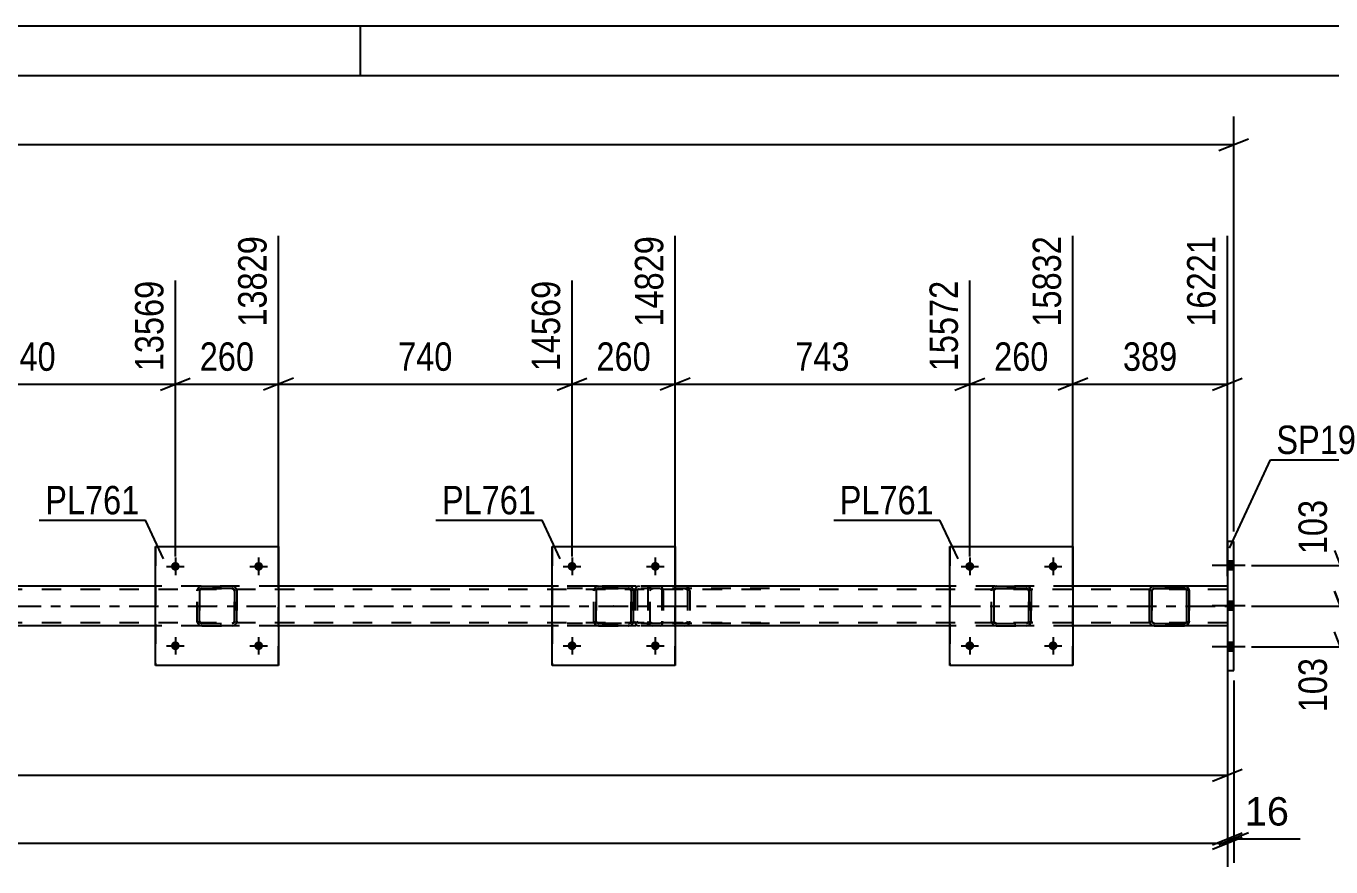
# Model space of a CAD drawing. Header units: millimetres. Extents: x 0 to 841, y 0 to 594.
# Drawn here: x 597.3 to 728.8, y 509.2 to 594 of the extents above; entities that cross this region are included whole.
import ezdxf

# ---------------------------------------------------------------- set-up
doc = ezdxf.new("R2010")
doc.units = ezdxf.units.MM
doc.linetypes.add('DXK_LINE_DOT2', pattern=[3.9198, 1.9599, -1.9599])
doc.linetypes.add('DXK_LINE_DOT3', pattern=[5.9187, 2.979, -0.9799, 0.9799, -0.9799])
doc.styles.add('Arial', font='ARIAL.TTF', dxfattribs={"height": 0.2})
doc.styles.add('Arial Narrow', font='ARIALN.TTF', dxfattribs={"height": 0.2})

# ---------------------------------------------------------------- blocks, each defined once
blk = doc.blocks.new('Unknown-317311729-1113')
at = {"color": 5, "linetype": 'Continuous'}
for p, q in [((841, 594), (0, 594)), ((631, 589), (631, 594)), ((836, 589), (5, 589))]:
    blk.add_line(p, q, dxfattribs=at)
blk = doc.blocks.new('Part-317311729-1506 - 1424')
at = {"color": 2, "linetype": 'Continuous'}
for p, q in [((719.04, 542.03), (718.4, 542.03)), ((718.4, 542.03), (718.4, 529.03)), ((719.04, 529.03), (719.04, 542.03)), ((718.4, 529.03), (719.04, 529.03))]:
    blk.add_line(p, q, dxfattribs=at)
blk = doc.blocks.new('Part-317311729-1590 - 1424')
at = {"color": 2, "linetype": 'Continuous'}
for p, q in [((690.43, 529.53), (690.43, 541.53)), ((690.43, 541.53), (690.43, 541.53)), ((690.43, 541.53), (702.83, 541.53)), ((702.83, 541.53), (702.83, 529.53)), ((690.43, 529.53), (690.43, 529.53)), ((702.83, 529.53), (690.43, 529.53))]:
    blk.add_line(p, q, dxfattribs=at)
at = {"color": 7, "linetype": 'DXK_LINE_DOT2'}
for p, q in [((690.43, 541.53), (690.43, 529.53)), ((690.43, 541.53), (690.43, 541.53)), ((702.83, 529.53), (702.83, 541.53)), ((690.43, 529.53), (690.43, 529.53))]:
    blk.add_line(p, q, dxfattribs=at)
blk = doc.blocks.new('Part-317311729-1512 - 1424')
at = {"color": 7, "linetype": 'DXK_LINE_DOT2'}
for p, q in [((661.23, 537.53), (651.82, 537.53)), ((661.23, 537.29), (651.82, 537.29)), ((658.66, 537.19), (658.64, 537.05)), ((658.64, 537.05), (658.64, 534.01)), ((658.67, 537.24), (658.66, 537.19)), ((658.89, 537.05), (658.91, 537.15)), ((658.89, 537.05), (658.89, 534.01)), ((658.91, 537.15), (658.96, 537.22)), ((659.14, 537.53), (658.95, 537.5)), ((658.96, 537.22), (659.04, 537.28)), ((659.04, 537.28), (659.14, 537.29)), ((659.95, 537.53), (659.95, 537.29)), ((661.33, 537.5), (661.23, 537.53)), ((661.23, 537.29), (661.28, 537.28)), ((661.28, 537.28), (661.33, 537.22)), ((661.42, 537.39), (661.33, 537.5)), ((661.33, 537.22), (661.36, 537.15)), ((661.36, 537.15), (661.37, 537.05)), ((661.37, 537.05), (661.37, 534.01)), ((661.48, 537.24), (661.42, 537.39)), ((661.5, 537.05), (661.48, 537.24)), ((661.5, 537.05), (661.5, 534.01)), ((661.23, 533.77), (651.82, 533.77)), ((661.23, 533.53), (651.82, 533.53)), ((658.64, 534.01), (658.67, 533.83)), ((658.91, 533.92), (658.89, 534.01)), ((658.96, 533.84), (658.91, 533.92)), ((658.95, 533.57), (659.14, 533.53)), ((659.04, 533.79), (658.96, 533.84)), ((659.14, 533.77), (659.04, 533.79)), ((659.95, 533.53), (659.95, 533.77)), ((661.28, 533.79), (661.23, 533.77)), ((661.23, 533.53), (661.33, 533.57)), ((661.33, 533.84), (661.28, 533.79)), ((661.36, 533.92), (661.33, 533.84)), ((661.33, 533.57), (661.42, 533.67)), ((661.37, 534.01), (661.36, 533.92)), ((661.42, 533.67), (661.48, 533.83)), ((661.48, 533.83), (661.5, 534.01))]:
    blk.add_line(p, q, dxfattribs=at)
for centre, start, end in [((659.12, 537.04), 111.1941, 156.1506), ((659.12, 534.03), 203.8494, 248.8059)]:
    blk.add_arc(centre, 0.492, start, end, dxfattribs=at)
blk = doc.blocks.new('Bolt-317311729-1624 - 1424')
at = {"linetype": 'Continuous'}
for points in [[(691.99, 539.53), (691.99, 539.62), (692.02, 539.71), (692.07, 539.79), (692.13, 539.86), (692.21, 539.91), (692.29, 539.95), (692.38, 539.97), (692.47, 539.97), (692.56, 539.95), (692.65, 539.91), (692.72, 539.86), (692.78, 539.79), (692.83, 539.71), (692.86, 539.62), (692.87, 539.53), (692.86, 539.44), (692.83, 539.35), (692.78, 539.27), (692.72, 539.21), (692.65, 539.15), (692.56, 539.11), (692.47, 539.1), (692.38, 539.1), (692.29, 539.11), (692.21, 539.15), (692.13, 539.21), (692.07, 539.27), (692.02, 539.35), (691.99, 539.44)], [(700.39, 539.53), (700.39, 539.62), (700.42, 539.71), (700.47, 539.79), (700.53, 539.86), (700.61, 539.91), (700.69, 539.95), (700.78, 539.97), (700.87, 539.97), (700.96, 539.95), (701.05, 539.91), (701.12, 539.86), (701.18, 539.79), (701.23, 539.71), (701.26, 539.62), (701.27, 539.53), (701.26, 539.44), (701.23, 539.35), (701.18, 539.27), (701.12, 539.21), (701.05, 539.15), (700.96, 539.11), (700.87, 539.1), (700.78, 539.1), (700.69, 539.11), (700.61, 539.15), (700.53, 539.21), (700.47, 539.27), (700.42, 539.35), (700.39, 539.44)]]:
    blk.add_hatch(color=1, dxfattribs=at).paths.add_polyline_path(points)
at = {"color": 1, "linetype": 'Continuous'}
for p, q in [((691.55, 539.53), (693.31, 539.53)), ((692.43, 540.41), (692.43, 538.65)), ((699.95, 539.53), (701.71, 539.53)), ((700.83, 540.41), (700.83, 538.65))]:
    blk.add_line(p, q, dxfattribs=at)
blk = doc.blocks.new('Bolt-317311729-1628 - 1424')
at = {"linetype": 'Continuous'}
for points in [[(611.88, 539.53), (611.89, 539.62), (611.92, 539.71), (611.97, 539.79), (612.03, 539.86), (612.1, 539.91), (612.19, 539.95), (612.28, 539.97), (612.37, 539.97), (612.46, 539.95), (612.54, 539.91), (612.62, 539.86), (612.68, 539.79), (612.72, 539.71), (612.75, 539.62), (612.76, 539.53), (612.75, 539.44), (612.72, 539.35), (612.68, 539.27), (612.62, 539.21), (612.54, 539.15), (612.46, 539.11), (612.37, 539.1), (612.28, 539.1), (612.19, 539.11), (612.1, 539.15), (612.03, 539.21), (611.97, 539.27), (611.92, 539.35), (611.89, 539.44)], [(620.28, 539.53), (620.29, 539.62), (620.32, 539.71), (620.37, 539.79), (620.43, 539.86), (620.5, 539.91), (620.59, 539.95), (620.68, 539.97), (620.77, 539.97), (620.86, 539.95), (620.94, 539.91), (621.02, 539.86), (621.08, 539.79), (621.12, 539.71), (621.15, 539.62), (621.16, 539.53), (621.15, 539.44), (621.12, 539.35), (621.08, 539.27), (621.02, 539.21), (620.94, 539.15), (620.86, 539.11), (620.77, 539.1), (620.68, 539.1), (620.59, 539.11), (620.5, 539.15), (620.43, 539.21), (620.37, 539.27), (620.32, 539.35), (620.29, 539.44)]]:
    blk.add_hatch(color=1, dxfattribs=at).paths.add_polyline_path(points)
at = {"color": 1, "linetype": 'Continuous'}
for p, q in [((611.44, 539.53), (613.2, 539.53)), ((612.32, 540.41), (612.32, 538.65)), ((619.84, 539.53), (621.6, 539.53)), ((620.72, 540.41), (620.72, 538.65))]:
    blk.add_line(p, q, dxfattribs=at)
blk = doc.blocks.new('Part-317311729-1518 - 1424')
at = {"color": 7, "linetype": 'DXK_LINE_DOT2'}
for p, q in [((659.98, 537.19), (659.95, 537.05)), ((659.95, 537.05), (659.95, 534.01)), ((659.99, 537.24), (659.98, 537.19)), ((660.21, 537.05), (660.23, 537.15)), ((660.21, 534.01), (660.21, 537.05)), ((660.23, 537.15), (660.28, 537.22)), ((660.46, 537.53), (660.27, 537.5)), ((660.28, 537.22), (660.37, 537.28)), ((660.37, 537.28), (660.46, 537.29)), ((672.24, 537.53), (660.46, 537.53)), ((672.24, 537.29), (660.46, 537.29)), ((663.9, 537.5), (663.7, 537.53)), ((663.7, 537.29), (663.8, 537.28)), ((663.8, 537.28), (663.88, 537.22)), ((663.88, 537.22), (663.94, 537.15)), ((663.94, 537.15), (663.96, 537.05)), ((663.96, 537.05), (663.96, 534.01)), ((664.18, 537.19), (664.17, 537.24)), ((664.21, 537.05), (664.18, 537.19)), ((664.21, 537.05), (664.21, 534.01)), ((659.95, 534.01), (659.99, 533.83)), ((660.23, 533.92), (660.21, 534.01)), ((660.28, 533.84), (660.23, 533.92)), ((660.27, 533.57), (660.46, 533.53)), ((660.37, 533.79), (660.28, 533.84)), ((660.46, 533.77), (660.37, 533.79)), ((672.24, 533.77), (660.46, 533.77)), ((672.24, 533.53), (660.46, 533.53)), ((663.8, 533.79), (663.7, 533.77)), ((663.7, 533.53), (663.9, 533.57)), ((663.88, 533.84), (663.8, 533.79)), ((663.94, 533.92), (663.88, 533.84)), ((663.96, 534.01), (663.94, 533.92)), ((664.17, 533.83), (664.19, 533.93)), ((664.19, 533.93), (664.21, 534.01))]:
    blk.add_line(p, q, dxfattribs=at)
for centre, start, end in [((660.45, 537.03), 110.7583, 155.68), ((663.72, 537.03), 24.32, 69.2417), ((660.45, 534.03), 204.32, 249.2417), ((663.72, 534.03), 290.7583, 335.68)]:
    blk.add_arc(centre, 0.496, start, end, dxfattribs=at)
blk = doc.blocks.new('Bolt-317311729-1625 - 1424')
at = {"linetype": 'Continuous'}
for points in [[(691.99, 531.53), (691.99, 531.62), (692.02, 531.71), (692.07, 531.79), (692.13, 531.86), (692.21, 531.91), (692.29, 531.95), (692.38, 531.97), (692.47, 531.97), (692.56, 531.95), (692.65, 531.91), (692.72, 531.86), (692.78, 531.79), (692.83, 531.71), (692.86, 531.62), (692.87, 531.53), (692.86, 531.44), (692.83, 531.35), (692.78, 531.27), (692.72, 531.21), (692.65, 531.15), (692.56, 531.11), (692.47, 531.1), (692.38, 531.1), (692.29, 531.11), (692.21, 531.15), (692.13, 531.21), (692.07, 531.27), (692.02, 531.35), (691.99, 531.44)], [(700.39, 531.53), (700.39, 531.62), (700.42, 531.71), (700.47, 531.79), (700.53, 531.86), (700.61, 531.91), (700.69, 531.95), (700.78, 531.97), (700.87, 531.97), (700.96, 531.95), (701.05, 531.91), (701.12, 531.86), (701.18, 531.79), (701.23, 531.71), (701.26, 531.62), (701.27, 531.53), (701.26, 531.44), (701.23, 531.35), (701.18, 531.27), (701.12, 531.21), (701.05, 531.15), (700.96, 531.11), (700.87, 531.1), (700.78, 531.1), (700.69, 531.11), (700.61, 531.15), (700.53, 531.21), (700.47, 531.27), (700.42, 531.35), (700.39, 531.44)]]:
    blk.add_hatch(color=1, dxfattribs=at).paths.add_polyline_path(points)
at = {"color": 1, "linetype": 'Continuous'}
for p, q in [((692.43, 532.41), (692.43, 530.65)), ((700.83, 532.41), (700.83, 530.65)), ((691.55, 531.53), (693.31, 531.53)), ((699.95, 531.53), (701.71, 531.53))]:
    blk.add_line(p, q, dxfattribs=at)
blk = doc.blocks.new('Bolt-317311729-1626 - 1424')
at = {"linetype": 'Continuous'}
for points in [[(651.88, 539.53), (651.89, 539.62), (651.92, 539.71), (651.96, 539.79), (652.02, 539.86), (652.1, 539.91), (652.18, 539.95), (652.27, 539.97), (652.37, 539.97), (652.46, 539.95), (652.54, 539.91), (652.61, 539.86), (652.68, 539.79), (652.72, 539.71), (652.75, 539.62), (652.76, 539.53), (652.75, 539.44), (652.72, 539.35), (652.68, 539.27), (652.61, 539.21), (652.54, 539.15), (652.46, 539.11), (652.37, 539.1), (652.27, 539.1), (652.18, 539.11), (652.1, 539.15), (652.02, 539.21), (651.96, 539.27), (651.92, 539.35), (651.89, 539.44)], [(660.28, 539.53), (660.29, 539.62), (660.32, 539.71), (660.36, 539.79), (660.42, 539.86), (660.5, 539.91), (660.58, 539.95), (660.67, 539.97), (660.77, 539.97), (660.86, 539.95), (660.94, 539.91), (661.01, 539.86), (661.08, 539.79), (661.12, 539.71), (661.15, 539.62), (661.16, 539.53), (661.15, 539.44), (661.12, 539.35), (661.08, 539.27), (661.01, 539.21), (660.94, 539.15), (660.86, 539.11), (660.77, 539.1), (660.67, 539.1), (660.58, 539.11), (660.5, 539.15), (660.42, 539.21), (660.36, 539.27), (660.32, 539.35), (660.29, 539.44)]]:
    blk.add_hatch(color=1, dxfattribs=at).paths.add_polyline_path(points)
at = {"color": 1, "linetype": 'Continuous'}
for p, q in [((651.44, 539.53), (653.2, 539.53)), ((652.32, 540.41), (652.32, 538.65)), ((659.84, 539.53), (661.6, 539.53)), ((660.72, 540.41), (660.72, 538.65))]:
    blk.add_line(p, q, dxfattribs=at)
blk = doc.blocks.new('Bolt-317311729-1627 - 1424')
at = {"linetype": 'Continuous'}
for points in [[(651.88, 531.53), (651.89, 531.62), (651.92, 531.71), (651.96, 531.79), (652.02, 531.86), (652.1, 531.91), (652.18, 531.95), (652.27, 531.97), (652.37, 531.97), (652.46, 531.95), (652.54, 531.91), (652.61, 531.86), (652.68, 531.79), (652.72, 531.71), (652.75, 531.62), (652.76, 531.53), (652.75, 531.44), (652.72, 531.35), (652.68, 531.27), (652.61, 531.21), (652.54, 531.15), (652.46, 531.11), (652.37, 531.1), (652.27, 531.1), (652.18, 531.11), (652.1, 531.15), (652.02, 531.21), (651.96, 531.27), (651.92, 531.35), (651.89, 531.44)], [(660.28, 531.53), (660.29, 531.62), (660.32, 531.71), (660.36, 531.79), (660.42, 531.86), (660.5, 531.91), (660.58, 531.95), (660.67, 531.97), (660.77, 531.97), (660.86, 531.95), (660.94, 531.91), (661.01, 531.86), (661.08, 531.79), (661.12, 531.71), (661.15, 531.62), (661.16, 531.53), (661.15, 531.44), (661.12, 531.35), (661.08, 531.27), (661.01, 531.21), (660.94, 531.15), (660.86, 531.11), (660.77, 531.1), (660.67, 531.1), (660.58, 531.11), (660.5, 531.15), (660.42, 531.21), (660.36, 531.27), (660.32, 531.35), (660.29, 531.44)]]:
    blk.add_hatch(color=1, dxfattribs=at).paths.add_polyline_path(points)
at = {"color": 1, "linetype": 'Continuous'}
for p, q in [((652.32, 532.41), (652.32, 530.65)), ((660.72, 532.41), (660.72, 530.65)), ((651.44, 531.53), (653.2, 531.53)), ((659.84, 531.53), (661.6, 531.53))]:
    blk.add_line(p, q, dxfattribs=at)
blk = doc.blocks.new('Bolt-317311729-1629 - 1424')
at = {"linetype": 'Continuous'}
for points in [[(611.88, 531.53), (611.89, 531.62), (611.92, 531.71), (611.97, 531.79), (612.03, 531.86), (612.1, 531.91), (612.19, 531.95), (612.28, 531.97), (612.37, 531.97), (612.46, 531.95), (612.54, 531.91), (612.62, 531.86), (612.68, 531.79), (612.72, 531.71), (612.75, 531.62), (612.76, 531.53), (612.75, 531.44), (612.72, 531.35), (612.68, 531.27), (612.62, 531.21), (612.54, 531.15), (612.46, 531.11), (612.37, 531.1), (612.28, 531.1), (612.19, 531.11), (612.1, 531.15), (612.03, 531.21), (611.97, 531.27), (611.92, 531.35), (611.89, 531.44)], [(620.28, 531.53), (620.29, 531.62), (620.32, 531.71), (620.37, 531.79), (620.43, 531.86), (620.5, 531.91), (620.59, 531.95), (620.68, 531.97), (620.77, 531.97), (620.86, 531.95), (620.94, 531.91), (621.02, 531.86), (621.08, 531.79), (621.12, 531.71), (621.15, 531.62), (621.16, 531.53), (621.15, 531.44), (621.12, 531.35), (621.08, 531.27), (621.02, 531.21), (620.94, 531.15), (620.86, 531.11), (620.77, 531.1), (620.68, 531.1), (620.59, 531.11), (620.5, 531.15), (620.43, 531.21), (620.37, 531.27), (620.32, 531.35), (620.29, 531.44)]]:
    blk.add_hatch(color=1, dxfattribs=at).paths.add_polyline_path(points)
at = {"color": 1, "linetype": 'Continuous'}
for p, q in [((612.32, 532.41), (612.32, 530.65)), ((620.72, 532.41), (620.72, 530.65)), ((611.44, 531.53), (613.2, 531.53)), ((619.84, 531.53), (621.6, 531.53))]:
    blk.add_line(p, q, dxfattribs=at)
blk = doc.blocks.new('Bolt-317311729-1656 - 1424')
at = {"linetype": 'Continuous'}
for points in [[(719.04, 539.19), (719.04, 540.07), (718.4, 540.07), (718.4, 539.19)], [(719.04, 539.19), (719.04, 540.07), (718.4, 540.07), (718.4, 539.19)], [(719.04, 539.19), (719.04, 540.07), (718.4, 540.07), (718.4, 539.19)], [(719.04, 535.11), (719.04, 535.99), (718.4, 535.99), (718.4, 535.11)], [(719.04, 535.11), (719.04, 535.99), (718.4, 535.99), (718.4, 535.11)], [(719.04, 530.99), (719.04, 531.87), (718.4, 531.87), (718.4, 530.99)], [(719.04, 530.99), (719.04, 531.87), (718.4, 531.87), (718.4, 530.99)], [(719.04, 530.99), (719.04, 531.87), (718.4, 531.87), (718.4, 530.99)]]:
    blk.add_hatch(color=1, dxfattribs=at).paths.add_polyline_path(points)
at = {"color": 1, "linetype": 'Continuous'}
for p, q in [((720.2, 539.63), (716.88, 539.63)), ((720.2, 539.63), (716.88, 539.63)), ((720.2, 539.63), (716.88, 539.63)), ((719.04, 540.07), (718.4, 540.07)), ((719.04, 540.07), (718.4, 540.07)), ((719.04, 540.07), (718.4, 540.07)), ((719.04, 539.19), (718.4, 539.19)), ((719.04, 539.19), (718.4, 539.19)), ((719.04, 539.19), (718.4, 539.19)), ((720.2, 535.55), (716.88, 535.55)), ((720.2, 535.55), (716.88, 535.55)), ((719.04, 535.99), (718.4, 535.99)), ((719.04, 535.99), (718.4, 535.99)), ((719.04, 535.11), (718.4, 535.11)), ((719.04, 535.11), (718.4, 535.11)), ((719.04, 531.87), (718.4, 531.87)), ((719.04, 531.87), (718.4, 531.87)), ((719.04, 531.87), (718.4, 531.87)), ((720.2, 531.43), (716.88, 531.43)), ((720.2, 531.43), (716.88, 531.43)), ((720.2, 531.43), (716.88, 531.43)), ((719.04, 530.99), (718.4, 530.99)), ((719.04, 530.99), (718.4, 530.99)), ((719.04, 530.99), (718.4, 530.99))]:
    blk.add_line(p, q, dxfattribs=at)
blk = doc.blocks.new('Part-317311729-1658 - 1424')
at = {"color": 2, "linetype": 'Continuous'}
for p, q in [((710.55, 537.05), (710.59, 537.24)), ((710.55, 537.05), (710.56, 537.05)), ((710.55, 534.01), (710.55, 537.05)), ((710.6, 537.24), (710.56, 537.05)), ((710.56, 534.01), (710.56, 537.05)), ((710.8, 537.05), (710.82, 537.14)), ((710.8, 534.01), (710.8, 537.05)), ((710.82, 537.14), (710.87, 537.22)), ((710.85, 537.5), (711.03, 537.53)), ((711.04, 537.53), (710.86, 537.5)), ((710.87, 537.22), (710.95, 537.27)), ((710.95, 537.27), (711.04, 537.29)), ((711.04, 537.53), (711.03, 537.53)), ((711.03, 537.53), (714.07, 537.53)), ((711.04, 537.53), (714.08, 537.53)), ((711.04, 537.29), (714.08, 537.29)), ((714.07, 537.53), (714.08, 537.53)), ((714.07, 537.53), (714.08, 537.53)), ((714.26, 537.5), (714.08, 537.53)), ((714.08, 537.29), (714.17, 537.27)), ((714.24, 537.22), (714.17, 537.28)), ((714.17, 537.27), (714.25, 537.22)), ((714.3, 537.15), (714.24, 537.22)), ((714.25, 537.22), (714.3, 537.14)), ((714.31, 537.05), (714.3, 537.15)), ((714.3, 537.14), (714.32, 537.05)), ((714.31, 537.05), (714.32, 537.05)), ((714.31, 536.9), (714.31, 537.05)), ((714.31, 534.17), (714.31, 536.89)), ((714.32, 534.01), (714.32, 537.05)), ((714.56, 537.05), (714.52, 537.24)), ((714.56, 534.01), (714.56, 537.05)), ((710.56, 534.01), (710.55, 534.01)), ((710.59, 533.83), (710.55, 534.01)), ((710.56, 534.01), (710.6, 533.83)), ((710.82, 533.92), (710.8, 534.01)), ((710.87, 533.84), (710.82, 533.92)), ((710.85, 533.57), (710.86, 533.57)), ((710.86, 533.57), (710.85, 533.57)), ((710.86, 533.57), (711.04, 533.53)), ((710.95, 533.79), (710.87, 533.84)), ((711.04, 533.77), (710.95, 533.79)), ((711.03, 533.77), (714.07, 533.77)), ((711.04, 533.77), (714.08, 533.77)), ((711.04, 533.53), (714.08, 533.53)), ((714.07, 533.77), (714.17, 533.79)), ((714.07, 533.77), (714.08, 533.77)), ((714.17, 533.79), (714.08, 533.77)), ((714.08, 533.53), (714.26, 533.57)), ((714.25, 533.84), (714.17, 533.79)), ((714.17, 533.79), (714.24, 533.84)), ((714.24, 533.84), (714.3, 533.92)), ((714.3, 533.92), (714.25, 533.84)), ((714.32, 534.01), (714.3, 533.92)), ((714.3, 533.92), (714.31, 534.01)), ((714.31, 534.01), (714.31, 534.17)), ((714.31, 534.01), (714.32, 534.01)), ((714.52, 533.83), (714.56, 534.01))]:
    blk.add_line(p, q, dxfattribs=at)
at = {"color": 7, "linetype": 'DXK_LINE_DOT2'}
for p, q in [((710.81, 537.15), (710.79, 537.05)), ((710.8, 537.05), (710.79, 537.05)), ((710.79, 537.05), (710.79, 534.01)), ((710.87, 537.22), (710.81, 537.15)), ((710.94, 537.28), (710.87, 537.22)), ((711.03, 537.29), (710.94, 537.28)), ((711.03, 537.29), (711.04, 537.29)), ((714.07, 537.29), (711.03, 537.29)), ((714.08, 537.29), (714.07, 537.29)), ((714.17, 537.28), (714.07, 537.29)), ((714.08, 537.53), (714.26, 537.5)), ((714.17, 537.28), (714.17, 537.27)), ((714.31, 536.89), (714.31, 536.9)), ((714.52, 537.24), (714.55, 537.05)), ((714.56, 537.05), (714.55, 537.05)), ((714.55, 537.05), (714.55, 534.01)), ((710.79, 534.01), (710.8, 534.01)), ((710.79, 534.01), (710.81, 533.92)), ((710.81, 533.92), (710.87, 533.84)), ((711.03, 533.53), (710.86, 533.57)), ((710.87, 533.84), (710.94, 533.79)), ((710.94, 533.79), (711.03, 533.77)), ((711.04, 533.77), (711.03, 533.77)), ((711.04, 533.53), (711.03, 533.53)), ((711.03, 533.53), (714.07, 533.53)), ((714.26, 533.57), (714.07, 533.53)), ((714.07, 533.53), (714.08, 533.53)), ((714.31, 534.17), (714.31, 534.17)), ((714.55, 534.01), (714.52, 533.83)), ((714.55, 534.01), (714.56, 534.01))]:
    blk.add_line(p, q, dxfattribs=at)
at = {"color": 2, "linetype": 'Continuous'}
for centre, start, end in [((711.03, 537.05), 112.5006, 157.5006), ((711.04, 537.05), 112.5006, 157.5006), ((714.08, 537.05), 22.5006, 67.5006), ((711.03, 534.01), 202.5006, 247.5006), ((711.04, 534.01), 202.5006, 247.5006), ((714.08, 534.01), 292.5006, 337.5006)]:
    blk.add_arc(centre, 0.48, start, end, dxfattribs=at)
at = {"color": 7, "linetype": 'DXK_LINE_DOT2'}
for centre, start, end in [((714.07, 537.05), 22.5006, 67.5006), ((714.07, 534.01), 292.5006, 337.5006)]:
    blk.add_arc(centre, 0.48, start, end, dxfattribs=at)
blk = doc.blocks.new('Part-317311729-1675 - 1424')
at = {"color": 7, "linetype": 'DXK_LINE_DOT2'}
for p, q in [((718.4, 537.21), (122.32, 537.21)), ((622.72, 537.53), (610.32, 537.53)), ((662.72, 537.53), (650.32, 537.53)), ((702.83, 537.53), (690.43, 537.53)), ((718.4, 537.53), (718.4, 533.53)), ((718.4, 533.85), (122.32, 533.85)), ((622.72, 533.53), (610.32, 533.53)), ((662.72, 533.53), (650.32, 533.53)), ((702.83, 533.53), (690.43, 533.53)), ((714.08, 533.53), (711.03, 533.53))]:
    blk.add_line(p, q, dxfattribs=at)
at = {"color": 2, "linetype": 'Continuous'}
for p, q in [((610.32, 537.53), (582.72, 537.53)), ((650.32, 537.53), (622.72, 537.53)), ((690.43, 537.53), (662.72, 537.53)), ((718.4, 537.53), (702.83, 537.53)), ((610.32, 533.53), (582.72, 533.53)), ((650.32, 533.53), (622.72, 533.53)), ((690.43, 533.53), (662.72, 533.53)), ((711.03, 533.53), (702.83, 533.53)), ((718.4, 533.53), (714.08, 533.53))]:
    blk.add_line(p, q, dxfattribs=at)
at = {"color": 7, "linetype": 'DXK_LINE_DOT3'}
blk.add_line((122.32, 535.53), (718.4, 535.53), dxfattribs=at)
blk = doc.blocks.new('Part-317311729-1735 - 1424')
at = {"color": 7, "linetype": 'DXK_LINE_DOT2'}
for p, q in [((614.52, 537.05), (614.55, 537.24)), ((614.56, 537.24), (614.52, 537.05)), ((614.52, 534.01), (614.52, 537.05)), ((614.52, 537.05), (614.52, 537.05)), ((614.52, 534.01), (614.52, 537.05)), ((614.78, 537.15), (614.76, 537.05)), ((614.76, 537.05), (614.78, 537.14)), ((614.76, 534.01), (614.76, 537.05)), ((614.76, 537.05), (614.76, 537.05)), ((614.76, 537.05), (614.76, 534.01)), ((614.78, 537.14), (614.83, 537.22)), ((614.83, 537.22), (614.78, 537.15)), ((614.81, 537.5), (615, 537.53)), ((615, 537.53), (614.82, 537.5)), ((614.91, 537.28), (614.83, 537.22)), ((614.83, 537.22), (614.91, 537.27)), ((614.91, 537.27), (615, 537.29)), ((615, 537.29), (614.91, 537.28)), ((615, 537.53), (618.04, 537.53)), ((615, 537.53), (615, 537.53)), ((615, 537.53), (618.04, 537.53)), ((615, 537.29), (618.04, 537.29)), ((615, 537.29), (615, 537.29)), ((618.04, 537.29), (615, 537.29)), ((618.04, 537.53), (618.04, 537.53)), ((618.04, 537.53), (618.22, 537.5)), ((618.23, 537.5), (618.04, 537.53)), ((618.04, 537.29), (618.04, 537.29)), ((618.04, 537.29), (618.13, 537.27)), ((618.13, 537.28), (618.04, 537.29)), ((618.13, 537.28), (618.13, 537.27)), ((618.21, 537.22), (618.13, 537.28)), ((618.13, 537.27), (618.21, 537.22)), ((618.21, 537.22), (618.26, 537.14)), ((618.26, 537.15), (618.21, 537.22)), ((618.28, 537.05), (618.26, 537.15)), ((618.26, 537.14), (618.28, 537.05)), ((618.28, 534.01), (618.28, 537.05)), ((618.28, 537.05), (618.28, 537.05)), ((618.28, 537.05), (618.28, 534.01)), ((618.48, 537.24), (618.52, 537.05)), ((618.52, 537.05), (618.49, 537.24)), ((618.52, 534.01), (618.52, 537.05)), ((618.52, 537.05), (618.52, 537.05)), ((618.52, 537.05), (618.52, 534.01)), ((614.52, 534.01), (614.52, 534.01)), ((614.55, 533.83), (614.52, 534.01)), ((614.52, 534.01), (614.56, 533.83)), ((614.76, 534.01), (614.76, 534.01)), ((614.78, 533.92), (614.76, 534.01)), ((614.76, 534.01), (614.78, 533.92)), ((614.83, 533.84), (614.78, 533.92)), ((614.78, 533.92), (614.83, 533.84)), ((614.81, 533.57), (614.82, 533.57)), ((615, 533.53), (614.81, 533.57)), ((614.82, 533.57), (615, 533.53)), ((614.91, 533.79), (614.83, 533.84)), ((614.83, 533.84), (614.91, 533.79)), ((615, 533.77), (614.91, 533.79)), ((614.91, 533.79), (615, 533.77)), ((615, 533.77), (618.04, 533.77)), ((615, 533.77), (615, 533.77)), ((615, 533.77), (618.04, 533.77)), ((615, 533.53), (618.04, 533.53)), ((615, 533.53), (615, 533.53)), ((615, 533.53), (618.04, 533.53)), ((618.13, 533.79), (618.04, 533.77)), ((618.04, 533.77), (618.13, 533.79)), ((618.04, 533.77), (618.04, 533.77)), ((618.22, 533.57), (618.04, 533.53)), ((618.04, 533.53), (618.23, 533.57)), ((618.04, 533.53), (618.04, 533.53)), ((618.21, 533.84), (618.13, 533.79)), ((618.13, 533.79), (618.21, 533.84)), ((618.26, 533.92), (618.21, 533.84)), ((618.21, 533.84), (618.26, 533.92)), ((618.28, 534.01), (618.26, 533.92)), ((618.26, 533.92), (618.28, 534.01)), ((618.28, 534.01), (618.28, 534.01)), ((618.52, 534.01), (618.48, 533.83)), ((618.49, 533.83), (618.52, 534.01)), ((618.52, 534.01), (618.52, 534.01))]:
    blk.add_line(p, q, dxfattribs=at)
at = {"color": 7, "linetype": 'DXK_LINE_DOT3'}
blk.add_line((616.53, 535.53), (616.51, 535.53), dxfattribs=at)
at = {"color": 7, "linetype": 'DXK_LINE_DOT2'}
for centre, start, end in [((615, 537.05), 112.5, 157.5), ((615, 537.05), 112.5, 157.5), ((618.04, 537.05), 22.5, 67.5), ((618.04, 537.05), 22.5, 67.5), ((615, 534.01), 202.5, 247.5), ((615, 534.01), 202.5, 247.5), ((618.04, 534.01), 292.5, 337.5), ((618.04, 534.01), 292.5, 337.5)]:
    blk.add_arc(centre, 0.48, start, end, dxfattribs=at)
blk = doc.blocks.new('Part-317311729-1740 - 1424')
at = {"color": 2, "linetype": 'Continuous'}
for p, q in [((610.32, 529.53), (610.32, 541.53)), ((610.32, 541.53), (610.32, 541.53)), ((610.32, 541.53), (622.72, 541.53)), ((622.72, 541.53), (622.72, 529.53)), ((610.32, 529.53), (610.32, 529.53)), ((622.72, 529.53), (610.32, 529.53))]:
    blk.add_line(p, q, dxfattribs=at)
at = {"color": 7, "linetype": 'DXK_LINE_DOT2'}
for p, q in [((610.32, 541.53), (610.32, 529.53)), ((610.32, 541.53), (610.32, 541.53)), ((622.72, 529.53), (622.72, 541.53)), ((610.32, 529.53), (610.32, 529.53))]:
    blk.add_line(p, q, dxfattribs=at)
blk = doc.blocks.new('Part-317311729-1741 - 1424')
at = {"color": 7, "linetype": 'DXK_LINE_DOT2'}
for p, q in [((654.51, 537.05), (654.55, 537.24)), ((654.51, 537.05), (654.52, 537.05)), ((654.51, 534.01), (654.51, 537.05)), ((654.56, 537.24), (654.52, 537.05)), ((654.52, 534.01), (654.52, 537.05)), ((654.77, 537.15), (654.75, 537.05)), ((654.76, 537.05), (654.75, 537.05)), ((654.75, 537.05), (654.75, 534.01)), ((654.76, 537.05), (654.78, 537.14)), ((654.76, 534.01), (654.76, 537.05)), ((654.82, 537.22), (654.77, 537.15)), ((654.78, 537.14), (654.83, 537.22)), ((654.81, 537.5), (654.99, 537.53)), ((655, 537.53), (654.82, 537.5)), ((654.9, 537.28), (654.82, 537.22)), ((654.83, 537.22), (654.91, 537.27)), ((654.99, 537.29), (654.9, 537.28)), ((654.91, 537.27), (655, 537.29)), ((655, 537.53), (654.99, 537.53)), ((654.99, 537.53), (658.03, 537.53)), ((654.99, 537.29), (655, 537.29)), ((658.03, 537.29), (654.99, 537.29)), ((655, 537.53), (658.04, 537.53)), ((655, 537.29), (658.04, 537.29)), ((658.03, 537.53), (658.04, 537.53)), ((658.03, 537.53), (658.22, 537.5)), ((658.04, 537.29), (658.03, 537.29)), ((658.13, 537.28), (658.03, 537.29)), ((658.22, 537.5), (658.04, 537.53)), ((658.04, 537.29), (658.13, 537.27)), ((658.13, 537.28), (658.13, 537.27)), ((658.2, 537.22), (658.13, 537.28)), ((658.13, 537.27), (658.21, 537.22)), ((658.26, 537.15), (658.2, 537.22)), ((658.21, 537.22), (658.26, 537.14)), ((658.27, 537.05), (658.26, 537.15)), ((658.26, 537.14), (658.28, 537.05)), ((658.28, 537.05), (658.27, 537.05)), ((658.27, 537.05), (658.27, 534.01)), ((658.28, 534.01), (658.28, 537.05)), ((658.48, 537.24), (658.51, 537.05)), ((658.52, 537.05), (658.48, 537.24)), ((658.52, 537.05), (658.51, 537.05)), ((658.51, 537.05), (658.51, 534.01)), ((658.52, 534.01), (658.52, 537.05)), ((654.52, 534.01), (654.51, 534.01)), ((654.55, 533.83), (654.51, 534.01)), ((654.52, 534.01), (654.56, 533.83)), ((654.75, 534.01), (654.76, 534.01)), ((654.75, 534.01), (654.77, 533.92)), ((654.78, 533.92), (654.76, 534.01)), ((654.77, 533.92), (654.82, 533.84)), ((654.83, 533.84), (654.78, 533.92)), ((654.81, 533.57), (654.82, 533.57)), ((654.99, 533.53), (654.81, 533.57)), ((654.82, 533.84), (654.9, 533.79)), ((654.82, 533.57), (655, 533.53)), ((654.91, 533.79), (654.83, 533.84)), ((654.9, 533.79), (654.99, 533.77)), ((655, 533.77), (654.91, 533.79)), ((655, 533.77), (654.99, 533.77)), ((654.99, 533.77), (658.03, 533.77)), ((655, 533.53), (654.99, 533.53)), ((654.99, 533.53), (658.03, 533.53)), ((655, 533.77), (658.04, 533.77)), ((655, 533.53), (658.04, 533.53)), ((658.03, 533.77), (658.13, 533.79)), ((658.03, 533.77), (658.04, 533.77)), ((658.22, 533.57), (658.03, 533.53)), ((658.03, 533.53), (658.04, 533.53)), ((658.13, 533.79), (658.04, 533.77)), ((658.04, 533.53), (658.22, 533.57)), ((658.21, 533.84), (658.13, 533.79)), ((658.13, 533.79), (658.2, 533.84)), ((658.2, 533.84), (658.26, 533.92)), ((658.26, 533.92), (658.21, 533.84)), ((658.28, 534.01), (658.26, 533.92)), ((658.26, 533.92), (658.27, 534.01)), ((658.27, 534.01), (658.28, 534.01)), ((658.51, 534.01), (658.48, 533.83)), ((658.48, 533.83), (658.52, 534.01)), ((658.51, 534.01), (658.52, 534.01))]:
    blk.add_line(p, q, dxfattribs=at)
at = {"color": 7, "linetype": 'DXK_LINE_DOT3'}
blk.add_line((656.52, 535.53), (656.51, 535.53), dxfattribs=at)
at = {"color": 7, "linetype": 'DXK_LINE_DOT2'}
for centre, start, end in [((654.99, 537.05), 112.5, 157.5), ((655, 537.05), 112.5, 157.5), ((658.03, 537.05), 22.5, 67.5), ((658.04, 537.05), 22.5, 67.5), ((654.99, 534.01), 202.5, 247.5), ((655, 534.01), 202.5, 247.5), ((658.03, 534.01), 292.5, 337.5), ((658.04, 534.01), 292.5, 337.5)]:
    blk.add_arc(centre, 0.48, start, end, dxfattribs=at)
blk = doc.blocks.new('Part-317311729-1746 - 1424')
at = {"color": 2, "linetype": 'Continuous'}
for p, q in [((650.32, 529.53), (650.32, 541.53)), ((650.32, 541.53), (650.32, 541.53)), ((650.32, 541.53), (662.72, 541.53)), ((662.72, 541.53), (662.72, 529.53)), ((650.32, 529.53), (650.32, 529.53)), ((662.72, 529.53), (650.32, 529.53))]:
    blk.add_line(p, q, dxfattribs=at)
at = {"color": 7, "linetype": 'DXK_LINE_DOT2'}
for p, q in [((650.32, 541.53), (650.32, 529.53)), ((650.32, 541.53), (650.32, 541.53)), ((662.72, 529.53), (662.72, 541.53)), ((650.32, 529.53), (650.32, 529.53))]:
    blk.add_line(p, q, dxfattribs=at)
blk = doc.blocks.new('Part-317311729-1747 - 1424')
at = {"color": 7, "linetype": 'DXK_LINE_DOT2'}
for p, q in [((694.62, 537.05), (694.66, 537.24)), ((694.62, 537.05), (694.63, 537.05)), ((694.62, 534.01), (694.62, 537.05)), ((694.66, 537.24), (694.63, 537.05)), ((694.63, 534.01), (694.63, 537.05)), ((694.88, 537.15), (694.86, 537.05)), ((694.87, 537.05), (694.86, 537.05)), ((694.86, 537.05), (694.86, 534.01)), ((694.87, 537.05), (694.88, 537.14)), ((694.87, 534.01), (694.87, 537.05)), ((694.88, 537.14), (694.94, 537.22)), ((694.93, 537.22), (694.88, 537.15)), ((694.92, 537.5), (695.1, 537.53)), ((695.11, 537.53), (694.92, 537.5)), ((695.01, 537.28), (694.93, 537.22)), ((694.94, 537.22), (695.01, 537.27)), ((695.01, 537.27), (695.11, 537.29)), ((695.1, 537.29), (695.01, 537.28)), ((695.11, 537.53), (695.1, 537.53)), ((695.1, 537.53), (698.14, 537.53)), ((695.1, 537.29), (695.11, 537.29)), ((698.14, 537.29), (695.1, 537.29)), ((695.11, 537.53), (698.15, 537.53)), ((695.11, 537.29), (698.15, 537.29)), ((698.14, 537.53), (698.15, 537.53)), ((698.14, 537.53), (698.32, 537.5)), ((698.15, 537.29), (698.14, 537.29)), ((698.23, 537.28), (698.14, 537.29)), ((698.33, 537.5), (698.15, 537.53)), ((698.15, 537.29), (698.24, 537.27)), ((698.23, 537.28), (698.24, 537.27)), ((698.31, 537.22), (698.23, 537.28)), ((698.24, 537.27), (698.31, 537.22)), ((698.31, 537.22), (698.37, 537.14)), ((698.36, 537.15), (698.31, 537.22)), ((698.38, 537.05), (698.36, 537.15)), ((698.37, 537.14), (698.39, 537.05)), ((698.39, 537.05), (698.38, 537.05)), ((698.38, 537.05), (698.38, 534.01)), ((698.39, 534.01), (698.39, 537.05)), ((698.58, 537.24), (698.62, 537.05)), ((698.63, 537.05), (698.59, 537.24)), ((698.63, 537.05), (698.62, 537.05)), ((698.62, 537.05), (698.62, 534.01)), ((698.63, 534.01), (698.63, 537.05)), ((694.63, 534.01), (694.62, 534.01)), ((694.66, 533.83), (694.62, 534.01)), ((694.63, 534.01), (694.66, 533.83)), ((694.86, 534.01), (694.87, 534.01)), ((694.86, 534.01), (694.88, 533.92)), ((694.88, 533.92), (694.87, 534.01)), ((694.94, 533.84), (694.88, 533.92)), ((694.88, 533.92), (694.93, 533.84)), ((694.92, 533.57), (694.92, 533.57)), ((695.1, 533.53), (694.92, 533.57)), ((694.92, 533.57), (695.11, 533.53)), ((694.93, 533.84), (695.01, 533.79)), ((695.01, 533.79), (694.94, 533.84)), ((695.11, 533.77), (695.01, 533.79)), ((695.01, 533.79), (695.1, 533.77)), ((695.11, 533.77), (695.1, 533.77)), ((695.1, 533.77), (698.14, 533.77)), ((695.11, 533.53), (695.1, 533.53)), ((695.1, 533.53), (698.14, 533.53)), ((695.11, 533.77), (698.15, 533.77)), ((695.11, 533.53), (698.15, 533.53)), ((698.14, 533.77), (698.23, 533.79)), ((698.14, 533.77), (698.15, 533.77)), ((698.32, 533.57), (698.14, 533.53)), ((698.14, 533.53), (698.15, 533.53)), ((698.24, 533.79), (698.15, 533.77)), ((698.15, 533.53), (698.33, 533.57)), ((698.23, 533.79), (698.31, 533.84)), ((698.31, 533.84), (698.24, 533.79)), ((698.37, 533.92), (698.31, 533.84)), ((698.31, 533.84), (698.36, 533.92)), ((698.36, 533.92), (698.38, 534.01)), ((698.39, 534.01), (698.37, 533.92)), ((698.38, 534.01), (698.39, 534.01)), ((698.62, 534.01), (698.58, 533.83)), ((698.59, 533.83), (698.63, 534.01)), ((698.62, 534.01), (698.63, 534.01))]:
    blk.add_line(p, q, dxfattribs=at)
at = {"color": 7, "linetype": 'DXK_LINE_DOT3'}
blk.add_line((696.63, 535.53), (696.62, 535.53), dxfattribs=at)
at = {"color": 7, "linetype": 'DXK_LINE_DOT2'}
for centre, start, end in [((695.1, 537.05), 112.5, 157.5), ((695.11, 537.05), 112.5, 157.5), ((698.14, 537.05), 22.5, 67.5), ((698.15, 537.05), 22.5, 67.5), ((695.1, 534.01), 202.5, 247.5), ((695.11, 534.01), 202.5, 247.5), ((698.14, 534.01), 292.5, 337.5), ((698.15, 534.01), 292.5, 337.5)]:
    blk.add_arc(centre, 0.48, start, end, dxfattribs=at)
blk = doc.blocks.new('StraightDimension-317311729-2361 - 1424')
at = {"color": 7, "linetype": 'Continuous'}
for p, q in [((729.79, 539.63), (729.79, 547.37)), ((729.79, 539.63), (729.79, 547.37)), ((729.19, 541.13), (730.39, 538.13)), ((720.82, 539.63), (732.19, 539.63)), ((729.79, 535.53), (729.79, 539.63)), ((730.39, 534.03), (729.19, 537.03)), ((720.82, 535.53), (732.19, 535.53))]:
    blk.add_line(p, q, dxfattribs=at)
at = {"color": 0}
blk.add_wipeout([(729.04, 546.84), (724.84, 546.84), (724.84, 540.16), (729.04, 540.16)], dxfattribs=at)
at = {"color": 3, "style": 'Arial Narrow'}
blk.add_text('103', height=2.863, rotation=90.0002, dxfattribs=at).set_placement((728.44, 540.76))
blk = doc.blocks.new('StraightDimension-317311729-2319 - 1424')
at = {"color": 7, "linetype": 'Continuous'}
for p, q in [((718.4, 528.03), (718.4, 509.23)), ((716.9, 511.03), (719.9, 512.23)), ((85.2, 511.63), (718.4, 511.63))]:
    blk.add_line(p, q, dxfattribs=at)
blk = doc.blocks.new('StraightDimension-317311729-1926 - 1424')
at = {"color": 7, "linetype": 'Continuous'}
for p, q in [((622.72, 538.53), (622.72, 572.84)), ((612.32, 540.53), (612.32, 568.34)), ((610.82, 557.3), (613.82, 558.5)), ((612.32, 557.9), (622.72, 557.9)), ((624.22, 558.5), (621.22, 557.3))]:
    blk.add_line(p, q, dxfattribs=at)
at = {"color": 0}
blk.add_wipeout([(620.86, 558.65), (620.86, 562.85), (614.18, 562.85), (614.18, 558.65)], dxfattribs=at)
at = {"color": 3, "style": 'Arial Narrow'}
blk.add_text('260', height=2.863, dxfattribs=at).set_placement((614.78, 559.25))
at = {"color": 0, "linetype": 'Continuous'}
blk.add_wipeout([(622.12, 573.44), (617.92, 573.44), (617.92, 563.1), (622.12, 563.1)], dxfattribs=at)
at = {"color": 3, "linetype": 'Continuous', "style": 'Arial Narrow'}
blk.add_text('13829', height=2.863, rotation=90.0002, dxfattribs=at).set_placement((621.52, 563.7))
blk = doc.blocks.new('StraightDimension-317311729-2388 - 1424')
at = {"color": 7, "linetype": 'Continuous'}
for p, q in [((719.04, 543.03), (719.04, 584.9)), ((84.56, 582.05), (719.04, 582.05)), ((717.54, 581.45), (720.54, 582.65))]:
    blk.add_line(p, q, dxfattribs=at)
blk = doc.blocks.new('StraightDimension-317311729-1855 - 1424')
at = {"color": 7, "linetype": 'Continuous'}
for p, q in [((702.83, 538.53), (702.83, 572.84)), ((718.4, 538.53), (718.4, 572.84)), ((704.33, 558.5), (701.33, 557.3)), ((702.83, 557.9), (718.4, 557.9)), ((716.9, 557.3), (719.9, 558.5))]:
    blk.add_line(p, q, dxfattribs=at)
at = {"color": 0}
blk.add_wipeout([(713.95, 558.65), (713.95, 562.85), (707.27, 562.85), (707.27, 558.65)], dxfattribs=at)
at = {"color": 3, "style": 'Arial Narrow'}
blk.add_text('389', height=2.863, dxfattribs=at).set_placement((707.87, 559.25))
at = {"color": 0, "linetype": 'Continuous'}
blk.add_wipeout([(717.8, 573.44), (713.6, 573.44), (713.6, 563.1), (717.8, 563.1)], dxfattribs=at)
at = {"color": 3, "linetype": 'Continuous', "style": 'Arial Narrow'}
blk.add_text('16221', height=2.863, rotation=90.0002, dxfattribs=at).set_placement((717.2, 563.7))
blk = doc.blocks.new('StraightDimension-317311729-1878 - 1424')
at = {"color": 7, "linetype": 'Continuous'}
for p, q in [((662.72, 538.53), (662.72, 572.84)), ((692.43, 540.53), (692.43, 568.34)), ((664.22, 558.5), (661.22, 557.3)), ((662.72, 557.9), (692.43, 557.9)), ((690.93, 557.3), (693.93, 558.5))]:
    blk.add_line(p, q, dxfattribs=at)
at = {"color": 0}
blk.add_wipeout([(680.91, 558.65), (680.91, 562.85), (674.23, 562.85), (674.23, 558.65)], dxfattribs=at)
at = {"color": 3, "style": 'Arial Narrow'}
blk.add_text('743', height=2.863, dxfattribs=at).set_placement((674.83, 559.25))
at = {"color": 0, "linetype": 'Continuous'}
blk.add_wipeout([(691.83, 568.94), (687.63, 568.94), (687.63, 558.6), (691.83, 558.6)], dxfattribs=at)
at = {"color": 3, "linetype": 'Continuous', "style": 'Arial Narrow'}
blk.add_text('15572', height=2.863, rotation=90.0002, dxfattribs=at).set_placement((691.23, 559.2))
blk = doc.blocks.new('StraightDimension-317311729-1894 - 1424')
at = {"color": 7, "linetype": 'Continuous'}
for p, q in [((662.72, 538.53), (662.72, 572.84)), ((652.32, 540.53), (652.32, 568.34)), ((650.82, 557.3), (653.82, 558.5)), ((652.32, 557.9), (662.72, 557.9)), ((664.22, 558.5), (661.22, 557.3))]:
    blk.add_line(p, q, dxfattribs=at)
at = {"color": 0}
blk.add_wipeout([(660.86, 558.65), (660.86, 562.85), (654.18, 562.85), (654.18, 558.65)], dxfattribs=at)
at = {"color": 3, "style": 'Arial Narrow'}
blk.add_text('260', height=2.863, dxfattribs=at).set_placement((654.78, 559.25))
at = {"color": 0, "linetype": 'Continuous'}
blk.add_wipeout([(662.12, 573.44), (657.92, 573.44), (657.92, 563.1), (662.12, 563.1)], dxfattribs=at)
at = {"color": 3, "linetype": 'Continuous', "style": 'Arial Narrow'}
blk.add_text('14829', height=2.863, rotation=90.0002, dxfattribs=at).set_placement((661.52, 563.7))
blk = doc.blocks.new('StraightDimension-317311729-1910 - 1424')
at = {"color": 7, "linetype": 'Continuous'}
for p, q in [((622.72, 538.53), (622.72, 572.84)), ((652.32, 540.53), (652.32, 568.34)), ((624.22, 558.5), (621.22, 557.3)), ((622.72, 557.9), (652.32, 557.9)), ((650.82, 557.3), (653.82, 558.5))]:
    blk.add_line(p, q, dxfattribs=at)
at = {"color": 0}
blk.add_wipeout([(640.86, 558.65), (640.86, 562.85), (634.18, 562.85), (634.18, 558.65)], dxfattribs=at)
at = {"color": 3, "style": 'Arial Narrow'}
blk.add_text('740', height=2.863, dxfattribs=at).set_placement((634.78, 559.25))
at = {"color": 0, "linetype": 'Continuous'}
blk.add_wipeout([(651.72, 568.94), (647.52, 568.94), (647.52, 558.6), (651.72, 558.6)], dxfattribs=at)
at = {"color": 3, "linetype": 'Continuous', "style": 'Arial Narrow'}
blk.add_text('14569', height=2.863, rotation=90.0002, dxfattribs=at).set_placement((651.12, 559.2))
blk = doc.blocks.new('StraightDimension-317311729-1942 - 1424')
at = {"color": 7, "linetype": 'Continuous'}
for p, q in [((582.72, 538.53), (582.72, 572.84)), ((612.32, 540.53), (612.32, 568.34)), ((584.22, 558.5), (581.22, 557.3)), ((582.72, 557.9), (612.32, 557.9)), ((610.82, 557.3), (613.82, 558.5))]:
    blk.add_line(p, q, dxfattribs=at)
at = {"color": 0}
blk.add_wipeout([(600.86, 558.65), (600.86, 562.85), (594.18, 562.85), (594.18, 558.65)], dxfattribs=at)
at = {"color": 3, "style": 'Arial Narrow'}
blk.add_text('740', height=2.863, dxfattribs=at).set_placement((594.78, 559.25))
at = {"color": 0, "linetype": 'Continuous'}
blk.add_wipeout([(611.72, 568.94), (607.52, 568.94), (607.52, 558.6), (611.72, 558.6)], dxfattribs=at)
at = {"color": 3, "linetype": 'Continuous', "style": 'Arial Narrow'}
blk.add_text('13569', height=2.863, rotation=90.0002, dxfattribs=at).set_placement((611.12, 559.2))
blk = doc.blocks.new('StraightDimension-317311729-2374 - 1424')
at = {"color": 7, "linetype": 'Continuous'}
for p, q in [((729.19, 537.03), (730.39, 534.03)), ((720.82, 535.53), (732.19, 535.53)), ((729.79, 531.43), (729.79, 535.53)), ((730.39, 529.93), (729.19, 532.93)), ((720.82, 531.43), (732.19, 531.43)), ((729.79, 531.43), (729.79, 523.7)), ((729.79, 531.43), (729.79, 523.7))]:
    blk.add_line(p, q, dxfattribs=at)
at = {"color": 0}
blk.add_wipeout([(729.04, 530.91), (724.84, 530.91), (724.84, 524.22), (729.04, 524.22)], dxfattribs=at)
at = {"color": 3, "style": 'Arial Narrow'}
blk.add_text('103', height=2.863, rotation=90.0002, dxfattribs=at).set_placement((728.44, 524.82))
blk = doc.blocks.new('StraightDimension-317311729-2300 - 1424')
at = {"color": 7, "linetype": 'Continuous'}
for p, q in [((718.4, 532.53), (718.4, 516.07)), ((152.91, 518.47), (718.4, 518.47)), ((716.9, 517.87), (719.9, 519.07))]:
    blk.add_line(p, q, dxfattribs=at)
blk = doc.blocks.new('StraightDimension-317311729-2309 - 1424')
at = {"color": 7, "linetype": 'Continuous'}
for p, q in [((718.4, 528.03), (718.4, 509.65)), ((719.04, 528.03), (719.04, 509.65)), ((716.9, 511.45), (719.9, 512.65)), ((720.54, 512.65), (717.54, 511.45)), ((718.4, 512.05), (719.04, 512.05)), ((719.04, 512.05), (725.73, 512.05)), ((719.04, 512.05), (725.73, 512.05))]:
    blk.add_line(p, q, dxfattribs=at)
at = {"color": 0}
blk.add_wipeout([(725.21, 512.8), (725.21, 517), (719.56, 517), (719.56, 512.8)], dxfattribs=at)
at = {"color": 3, "style": 'Arial'}
blk.add_text('16', height=2.865, dxfattribs=at).set_placement((720.16, 513.4))
blk = doc.blocks.new('StraightDimension-317311729-7795 - 1424')
at = {"color": 7, "linetype": 'Continuous'}
for p, q in [((702.83, 538.53), (702.83, 572.84)), ((692.43, 540.53), (692.43, 568.34)), ((690.93, 557.3), (693.93, 558.5)), ((692.43, 557.9), (702.83, 557.9)), ((704.33, 558.5), (701.33, 557.3))]:
    blk.add_line(p, q, dxfattribs=at)
at = {"color": 0}
blk.add_wipeout([(700.97, 558.65), (700.97, 562.85), (694.28, 562.85), (694.28, 558.65)], dxfattribs=at)
at = {"color": 3, "style": 'Arial Narrow'}
blk.add_text('260', height=2.863, dxfattribs=at).set_placement((694.88, 559.25))
at = {"color": 0, "linetype": 'Continuous'}
blk.add_wipeout([(702.23, 573.44), (698.03, 573.44), (698.03, 563.1), (702.23, 563.1)], dxfattribs=at)
at = {"color": 3, "linetype": 'Continuous', "style": 'Arial Narrow'}
blk.add_text('15832', height=2.863, rotation=90.0002, dxfattribs=at).set_placement((701.63, 563.7))
blk = doc.blocks.new('Mark-317311729-1502 - 1424')
at = {"color": 0}
blk.add_wipeout([(731.38, 550.86), (731.38, 553.86), (723.34, 553.86), (723.34, 550.86)], dxfattribs=at)
blk.add_wipeout([(731.38, 550.86), (731.38, 553.86), (723.34, 553.86), (723.34, 550.86)], dxfattribs=at)
at = {"color": 30, "linetype": 'Continuous'}
for p, q in [((718.62, 541.38), (722.74, 550.26)), ((722.74, 550.26), (731.98, 550.26))]:
    blk.add_line(p, q, dxfattribs=at)
at = {"color": 3, "style": 'Arial Narrow'}
blk.add_text('SP19', height=2.863, dxfattribs=at).set_placement((723.34, 550.86))
blk = doc.blocks.new('Mark-317311729-1586 - 1424')
at = {"color": 0}
blk.add_wipeout([(688.81, 544.78), (688.81, 547.78), (679.31, 547.78), (679.31, 544.78)], dxfattribs=at)
blk.add_wipeout([(688.81, 544.78), (688.81, 547.78), (679.31, 547.78), (679.31, 544.78)], dxfattribs=at)
at = {"color": 30, "linetype": 'Continuous'}
for p in [(678.71, 544.18), (691.24, 540.28)]:
    blk.add_line(p, (689.41, 544.18), dxfattribs=at)
at = {"color": 3, "style": 'Arial Narrow'}
blk.add_text('PL761', height=2.863, dxfattribs=at).set_placement((679.31, 544.78))
blk = doc.blocks.new('Mark-317311729-1736 - 1424')
at = {"color": 0}
blk.add_wipeout([(608.71, 544.78), (608.71, 547.78), (599.2, 547.78), (599.2, 544.78)], dxfattribs=at)
blk.add_wipeout([(608.71, 544.78), (608.71, 547.78), (599.2, 547.78), (599.2, 544.78)], dxfattribs=at)
at = {"color": 30, "linetype": 'Continuous'}
for p in [(598.6, 544.18), (611.13, 540.28)]:
    blk.add_line(p, (609.31, 544.18), dxfattribs=at)
at = {"color": 3, "style": 'Arial Narrow'}
blk.add_text('PL761', height=2.863, dxfattribs=at).set_placement((599.2, 544.78))
blk = doc.blocks.new('Mark-317311729-1742 - 1424')
at = {"color": 0}
blk.add_wipeout([(648.7, 544.78), (648.7, 547.78), (639.2, 547.78), (639.2, 544.78)], dxfattribs=at)
blk.add_wipeout([(648.7, 544.78), (648.7, 547.78), (639.2, 547.78), (639.2, 544.78)], dxfattribs=at)
at = {"color": 30, "linetype": 'Continuous'}
for p in [(638.6, 544.18), (651.13, 540.28)]:
    blk.add_line(p, (649.3, 544.18), dxfattribs=at)
at = {"color": 3, "style": 'Arial Narrow'}
blk.add_text('PL761', height=2.863, dxfattribs=at).set_placement((639.2, 544.78))

msp = doc.modelspace()

# ---------------------------------------------------------------- block references
for name in ['Unknown-317311729-1113', 'Part-317311729-1740 - 1424', 'Part-317311729-1746 - 1424', 'Part-317311729-1590 - 1424', 'Part-317311729-1506 - 1424', 'Bolt-317311729-1628 - 1424', 'Bolt-317311729-1626 - 1424', 'Bolt-317311729-1624 - 1424', 'Bolt-317311729-1656 - 1424', 'Part-317311729-1675 - 1424', 'Part-317311729-1735 - 1424', 'Part-317311729-1512 - 1424', 'Part-317311729-1741 - 1424', 'Part-317311729-1518 - 1424', 'Part-317311729-1747 - 1424', 'Part-317311729-1658 - 1424', 'Bolt-317311729-1629 - 1424', 'Bolt-317311729-1627 - 1424', 'Bolt-317311729-1625 - 1424']:
    msp.add_blockref(name, (0, 0))

# ---------------------------------------------------------------- next in the draw order: block references
for name in ['StraightDimension-317311729-1926 - 1424', 'StraightDimension-317311729-2361 - 1424', 'StraightDimension-317311729-2319 - 1424']:
    msp.add_blockref(name, (0, 0))

# ---------------------------------------------------------------- next in the draw order: block references
for name in ['StraightDimension-317311729-2388 - 1424', 'StraightDimension-317311729-2374 - 1424', 'StraightDimension-317311729-2300 - 1424']:
    msp.add_blockref(name, (0, 0))

# ---------------------------------------------------------------- next in the draw order: block references
for name in ['StraightDimension-317311729-1942 - 1424', 'StraightDimension-317311729-1878 - 1424', 'StraightDimension-317311729-1855 - 1424', 'StraightDimension-317311729-2309 - 1424']:
    msp.add_blockref(name, (0, 0))

# ---------------------------------------------------------------- next in the draw order: block references
for name in ['StraightDimension-317311729-1894 - 1424', 'StraightDimension-317311729-7795 - 1424', 'Mark-317311729-1502 - 1424', 'Mark-317311729-1736 - 1424']:
    msp.add_blockref(name, (0, 0))

# ---------------------------------------------------------------- next in the draw order: block references
for name in ['StraightDimension-317311729-1910 - 1424', 'Mark-317311729-1586 - 1424']:
    msp.add_blockref(name, (0, 0))

# ---------------------------------------------------------------- next in the draw order: block references
msp.add_blockref('Mark-317311729-1742 - 1424', (0, 0))

doc.saveas('drawing.dxf')
